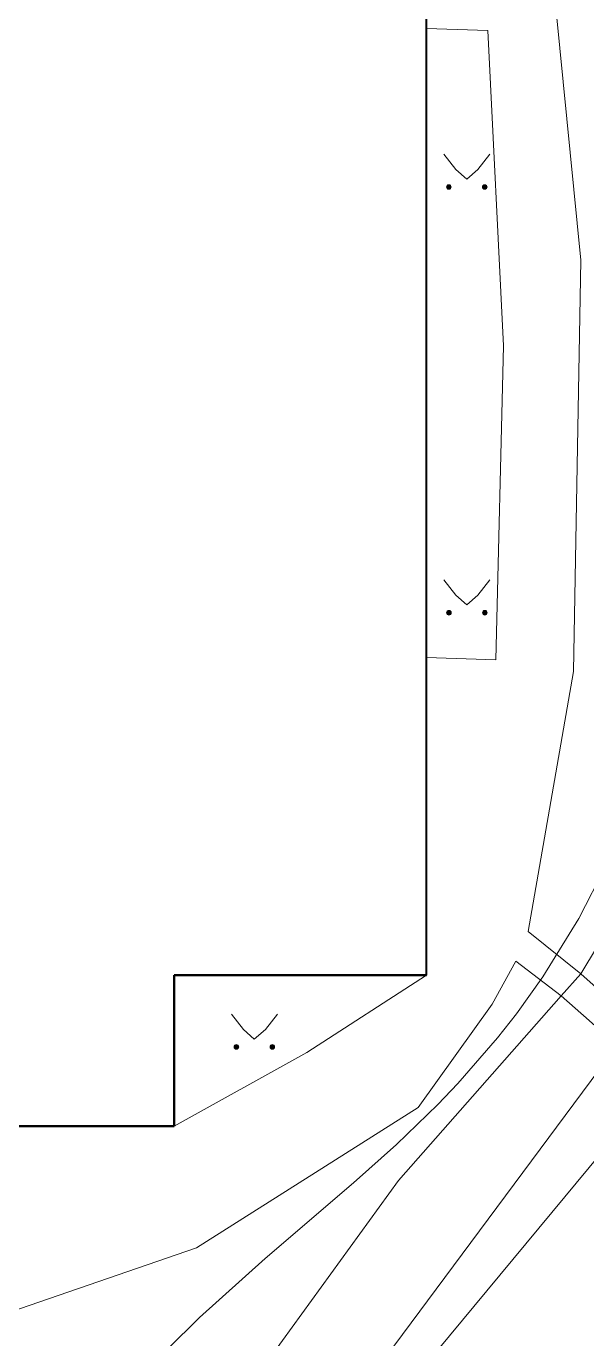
# Model space of a CAD drawing. Extents: x 1000 to 4000, y -5000 to -1000.
# Drawn here: x 1570.3 to 1594, y -4349.3 to -4293.8 of the extents above; entities that cross this region are included whole.
import ezdxf

# ---------------------------------------------------------------- set-up
doc = ezdxf.new("R2010")
doc.units = 0
doc.header["$MEASUREMENT"] = 0
for name, color, linetype in [('СЛОЙ_24', 7, 'CONTINUOUS'), ('СЛОЙ_25', 7, 'CONTINUOUS'), ('СЛОЙ_37', 7, 'CONTINUOUS'), ('СЛОЙ_40', 7, 'CONTINUOUS'), ('СЛОЙ_41', 7, 'CONTINUOUS'), ('СЛОЙ_50', 7, 'CONTINUOUS'), ('СЛОЙ_6', 7, 'CONTINUOUS')]:
    doc.layers.add(name, color=color, linetype=linetype)

msp = doc.modelspace()

# ---------------------------------------------------------------- linework, layer by layer
at = {"layer": 'СЛОЙ_24', "color": 253, "linetype": 'Continuous', "lineweight": 0}
for p, q in [((1589.814, -4293.937), (1587.216, -4293.861)), ((1590.145, -4320.595), (1587.216, -4320.491))]:
    msp.add_line(p, q, dxfattribs=at)
for points in [[(1586.028, -4282.259), (1591.337, -4288.863), (1592.701, -4293.118), (1593.743, -4303.667), (1593.43, -4321.086), (1591.511, -4332.086), (1593.743, -4333.881)], [(1589.814, -4293.937), (1590.475, -4307.299), (1590.145, -4320.595)], [(1592.914, -4334.811), (1590.999, -4333.345), (1589.988, -4335.164), (1586.859, -4339.543), (1577.471, -4345.487), (1567.457, -4348.929), (1566.678, -4349.497), (1566.695, -4356.42), (1552.289, -4356.591)], [(1587.216, -4333.937), (1582.145, -4337.215), (1576.524, -4340.341)]]:
    msp.add_lwpolyline(points, dxfattribs=at)
at = {"layer": 'СЛОЙ_25', "color": 253, "linetype": 'Continuous', "lineweight": 0}
for points in [[(1592.914, -4334.811), (1593.743, -4333.881)], [(1593.743, -4333.881), (1594.926, -4334.935), (1596.109, -4335.989)], [(1595.28, -4336.919), (1594.097, -4335.865), (1592.914, -4334.811)]]:
    msp.add_lwpolyline(points, dxfattribs=at)
at = {"layer": 'СЛОЙ_37', "color": 253, "linetype": 'Continuous', "lineweight": 0}
for points in [[(1593.743, -4333.881), (1603.37, -4317.91), (1604.736, -4313.465), (1605.136, -4311.005), (1605.296, -4308.516), (1592.962, -4277.505), (1591.701, -4274.984), (1589.81, -4272.935), (1587.604, -4273.464), (1585.65, -4275.713), (1584.529, -4279.64)], [(1552.289, -4356.591), (1559.791, -4359.414), (1562.304, -4360.337), (1566.329, -4361.362), (1569.11, -4361.655), (1571.189, -4361.341), (1572.111, -4361.106), (1572.874, -4360.297), (1575.948, -4356.452), (1577.84, -4353.931), (1586.028, -4342.642), (1592.914, -4334.811)], [(1552.289, -4356.591), (1557.685, -4361.471), (1563.564, -4364.873), (1568.701, -4365.917), (1572.312, -4365.917), (1574.159, -4365.275), (1584.352, -4351.625), (1595.28, -4336.919)]]:
    msp.add_lwpolyline(points, dxfattribs=at)
at = {"layer": 'СЛОЙ_40', "color": 253, "linetype": 'Continuous', "lineweight": 0}
msp.add_line((1610.37, -4322.455), (1585.365, -4352.612), dxfattribs=at)
at = {"layer": 'СЛОЙ_41', "color": 253, "linetype": 'Continuous', "lineweight": 0}
for p, q in [((1587.943, -4299.179), (1588.453, -4299.829)), ((1589.893, -4299.179), (1589.383, -4299.829)), ((1588.453, -4299.829), (1588.913, -4300.239)), ((1589.383, -4299.829), (1588.913, -4300.239)), ((1587.946, -4317.205), (1588.456, -4317.855)), ((1589.896, -4317.205), (1589.386, -4317.855)), ((1588.456, -4317.855), (1588.916, -4318.265)), ((1589.386, -4317.855), (1588.916, -4318.265)), ((1578.947, -4335.591), (1579.457, -4336.241)), ((1580.897, -4335.591), (1580.387, -4336.241)), ((1579.457, -4336.241), (1579.917, -4336.651)), ((1580.387, -4336.241), (1579.917, -4336.651))]:
    msp.add_line(p, q, dxfattribs=at)
for centre in [(1588.157, -4300.567), (1589.678, -4300.567), (1588.16, -4318.593), (1589.681, -4318.593), (1579.161, -4336.979), (1580.682, -4336.979)]:
    msp.add_circle(centre, 0.0976, dxfattribs=at)
for points in [[(1588.061, -4300.586), (1588.059, -4300.567), (1588.061, -4300.548)], [(1588.066, -4300.604), (1588.061, -4300.548), (1588.066, -4300.53)], [(1588.061, -4300.586), (1588.061, -4300.548), (1588.066, -4300.604)], [(1588.075, -4300.621), (1588.066, -4300.53), (1588.075, -4300.513)], [(1588.066, -4300.604), (1588.066, -4300.53), (1588.075, -4300.621)], [(1588.088, -4300.636), (1588.075, -4300.513), (1588.088, -4300.498)], [(1588.075, -4300.621), (1588.075, -4300.513), (1588.088, -4300.636)], [(1588.102, -4300.648), (1588.088, -4300.498), (1588.102, -4300.486)], [(1588.088, -4300.636), (1588.088, -4300.498), (1588.102, -4300.648)], [(1588.119, -4300.657), (1588.102, -4300.486), (1588.119, -4300.477)], [(1588.102, -4300.648), (1588.102, -4300.486), (1588.119, -4300.657)], [(1588.138, -4300.663), (1588.119, -4300.477), (1588.138, -4300.471)], [(1588.119, -4300.657), (1588.119, -4300.477), (1588.138, -4300.663)], [(1588.157, -4300.665), (1588.138, -4300.471), (1588.157, -4300.469)], [(1588.138, -4300.663), (1588.138, -4300.471), (1588.157, -4300.665)], [(1589.582, -4300.586), (1589.58, -4300.567), (1589.582, -4300.548)], [(1589.587, -4300.604), (1589.582, -4300.548), (1589.587, -4300.53)], [(1589.582, -4300.586), (1589.582, -4300.548), (1589.587, -4300.604)], [(1589.596, -4300.621), (1589.587, -4300.53), (1589.596, -4300.513)], [(1589.587, -4300.604), (1589.587, -4300.53), (1589.596, -4300.621)], [(1589.609, -4300.636), (1589.596, -4300.513), (1589.609, -4300.498)], [(1589.596, -4300.621), (1589.596, -4300.513), (1589.609, -4300.636)], [(1589.623, -4300.648), (1589.609, -4300.498), (1589.623, -4300.486)], [(1589.609, -4300.636), (1589.609, -4300.498), (1589.623, -4300.648)], [(1589.64, -4300.657), (1589.623, -4300.486), (1589.64, -4300.477)], [(1589.623, -4300.648), (1589.623, -4300.486), (1589.64, -4300.657)], [(1589.659, -4300.663), (1589.64, -4300.477), (1589.659, -4300.471)], [(1589.64, -4300.657), (1589.64, -4300.477), (1589.659, -4300.663)], [(1589.678, -4300.665), (1589.659, -4300.471), (1589.678, -4300.469)], [(1589.659, -4300.663), (1589.659, -4300.471), (1589.678, -4300.665)], [(1588.064, -4318.612), (1588.062, -4318.593), (1588.064, -4318.574)], [(1588.069, -4318.63), (1588.064, -4318.574), (1588.069, -4318.556)], [(1588.064, -4318.612), (1588.064, -4318.574), (1588.069, -4318.63)], [(1588.078, -4318.647), (1588.069, -4318.556), (1588.078, -4318.539)], [(1588.069, -4318.63), (1588.069, -4318.556), (1588.078, -4318.647)], [(1588.091, -4318.662), (1588.078, -4318.539), (1588.091, -4318.524)], [(1588.078, -4318.647), (1588.078, -4318.539), (1588.091, -4318.662)], [(1588.105, -4318.674), (1588.091, -4318.524), (1588.105, -4318.512)], [(1588.091, -4318.662), (1588.091, -4318.524), (1588.105, -4318.674)], [(1588.122, -4318.683), (1588.105, -4318.512), (1588.122, -4318.503)], [(1588.105, -4318.674), (1588.105, -4318.512), (1588.122, -4318.683)], [(1588.141, -4318.689), (1588.122, -4318.503), (1588.141, -4318.497)], [(1588.122, -4318.683), (1588.122, -4318.503), (1588.141, -4318.689)], [(1588.16, -4318.691), (1588.141, -4318.497), (1588.16, -4318.495)], [(1588.141, -4318.689), (1588.141, -4318.497), (1588.16, -4318.691)], [(1589.585, -4318.612), (1589.583, -4318.593), (1589.585, -4318.574)], [(1589.59, -4318.63), (1589.585, -4318.574), (1589.59, -4318.556)], [(1589.585, -4318.612), (1589.585, -4318.574), (1589.59, -4318.63)], [(1589.599, -4318.647), (1589.59, -4318.556), (1589.599, -4318.539)], [(1589.59, -4318.63), (1589.59, -4318.556), (1589.599, -4318.647)], [(1589.612, -4318.662), (1589.599, -4318.539), (1589.612, -4318.524)], [(1589.599, -4318.647), (1589.599, -4318.539), (1589.612, -4318.662)], [(1589.626, -4318.674), (1589.612, -4318.524), (1589.626, -4318.512)], [(1589.612, -4318.662), (1589.612, -4318.524), (1589.626, -4318.674)], [(1589.643, -4318.683), (1589.626, -4318.512), (1589.643, -4318.503)], [(1589.626, -4318.674), (1589.626, -4318.512), (1589.643, -4318.683)], [(1589.662, -4318.689), (1589.643, -4318.503), (1589.662, -4318.497)], [(1589.643, -4318.683), (1589.643, -4318.503), (1589.662, -4318.689)], [(1589.681, -4318.691), (1589.662, -4318.497), (1589.681, -4318.495)], [(1589.662, -4318.689), (1589.662, -4318.497), (1589.681, -4318.691)], [(1579.065, -4336.998), (1579.063, -4336.979), (1579.065, -4336.96)], [(1579.07, -4337.016), (1579.065, -4336.96), (1579.07, -4336.942)], [(1579.065, -4336.998), (1579.065, -4336.96), (1579.07, -4337.016)], [(1579.079, -4337.033), (1579.07, -4336.942), (1579.079, -4336.925)], [(1579.07, -4337.016), (1579.07, -4336.942), (1579.079, -4337.033)], [(1579.092, -4337.048), (1579.079, -4336.925), (1579.092, -4336.91)], [(1579.079, -4337.033), (1579.079, -4336.925), (1579.092, -4337.048)], [(1579.106, -4337.06), (1579.092, -4336.91), (1579.106, -4336.898)], [(1579.092, -4337.048), (1579.092, -4336.91), (1579.106, -4337.06)], [(1579.123, -4337.069), (1579.106, -4336.898), (1579.123, -4336.889)], [(1579.106, -4337.06), (1579.106, -4336.898), (1579.123, -4337.069)], [(1579.142, -4337.075), (1579.123, -4336.889), (1579.142, -4336.883)], [(1579.123, -4337.069), (1579.123, -4336.889), (1579.142, -4337.075)], [(1579.161, -4337.077), (1579.142, -4336.883), (1579.161, -4336.881)], [(1579.142, -4337.075), (1579.142, -4336.883), (1579.161, -4337.077)], [(1580.586, -4336.998), (1580.584, -4336.979), (1580.586, -4336.96)], [(1580.591, -4337.016), (1580.586, -4336.96), (1580.591, -4336.942)], [(1580.586, -4336.998), (1580.586, -4336.96), (1580.591, -4337.016)], [(1580.6, -4337.033), (1580.591, -4336.942), (1580.6, -4336.925)], [(1580.591, -4337.016), (1580.591, -4336.942), (1580.6, -4337.033)], [(1580.613, -4337.048), (1580.6, -4336.925), (1580.613, -4336.91)], [(1580.6, -4337.033), (1580.6, -4336.925), (1580.613, -4337.048)], [(1580.627, -4337.06), (1580.613, -4336.91), (1580.627, -4336.898)], [(1580.613, -4337.048), (1580.613, -4336.91), (1580.627, -4337.06)], [(1580.644, -4337.069), (1580.627, -4336.898), (1580.644, -4336.889)], [(1580.627, -4337.06), (1580.627, -4336.898), (1580.644, -4337.069)], [(1580.663, -4337.075), (1580.644, -4336.889), (1580.663, -4336.883)], [(1580.644, -4337.069), (1580.644, -4336.889), (1580.663, -4337.075)], [(1580.682, -4337.077), (1580.663, -4336.883), (1580.682, -4336.881)], [(1580.663, -4337.075), (1580.663, -4336.883), (1580.682, -4337.077)]]:
    msp.add_solid(points, dxfattribs=at)
at = {"layer": 'СЛОЙ_41', "color": 253, "linetype": 'Continuous', "lineweight": 0, "extrusion": (0, 0, -1)}
for points in [[(-1588.157, -4300.665), (-1588.157, -4300.469), (-1588.176, -4300.663)], [(-1588.176, -4300.663), (-1588.157, -4300.469), (-1588.176, -4300.471)], [(-1588.176, -4300.663), (-1588.176, -4300.471), (-1588.194, -4300.657)], [(-1588.194, -4300.657), (-1588.176, -4300.471), (-1588.194, -4300.477)], [(-1588.194, -4300.657), (-1588.194, -4300.477), (-1588.211, -4300.648)], [(-1588.211, -4300.648), (-1588.194, -4300.477), (-1588.211, -4300.486)], [(-1588.211, -4300.648), (-1588.211, -4300.486), (-1588.226, -4300.636)], [(-1588.226, -4300.636), (-1588.211, -4300.486), (-1588.226, -4300.498)], [(-1588.226, -4300.636), (-1588.226, -4300.498), (-1588.238, -4300.621)], [(-1588.238, -4300.621), (-1588.226, -4300.498), (-1588.238, -4300.513)], [(-1588.238, -4300.621), (-1588.238, -4300.513), (-1588.247, -4300.604)], [(-1588.247, -4300.604), (-1588.238, -4300.513), (-1588.247, -4300.53)], [(-1588.247, -4300.604), (-1588.247, -4300.53), (-1588.252, -4300.586)], [(-1588.252, -4300.586), (-1588.247, -4300.53), (-1588.252, -4300.548)], [(-1588.252, -4300.586), (-1588.252, -4300.548), (-1588.254, -4300.567)], [(-1589.678, -4300.665), (-1589.678, -4300.469), (-1589.697, -4300.663)], [(-1589.697, -4300.663), (-1589.678, -4300.469), (-1589.697, -4300.471)], [(-1589.697, -4300.663), (-1589.697, -4300.471), (-1589.715, -4300.657)], [(-1589.715, -4300.657), (-1589.697, -4300.471), (-1589.715, -4300.477)], [(-1589.715, -4300.657), (-1589.715, -4300.477), (-1589.732, -4300.648)], [(-1589.732, -4300.648), (-1589.715, -4300.477), (-1589.732, -4300.486)], [(-1589.732, -4300.648), (-1589.732, -4300.486), (-1589.747, -4300.636)], [(-1589.747, -4300.636), (-1589.732, -4300.486), (-1589.747, -4300.498)], [(-1589.747, -4300.636), (-1589.747, -4300.498), (-1589.759, -4300.621)], [(-1589.759, -4300.621), (-1589.747, -4300.498), (-1589.759, -4300.513)], [(-1589.759, -4300.621), (-1589.759, -4300.513), (-1589.768, -4300.604)], [(-1589.768, -4300.604), (-1589.759, -4300.513), (-1589.768, -4300.53)], [(-1589.768, -4300.604), (-1589.768, -4300.53), (-1589.773, -4300.586)], [(-1589.773, -4300.586), (-1589.768, -4300.53), (-1589.773, -4300.548)], [(-1589.773, -4300.586), (-1589.773, -4300.548), (-1589.775, -4300.567)], [(-1588.16, -4318.691), (-1588.16, -4318.495), (-1588.179, -4318.689)], [(-1588.179, -4318.689), (-1588.16, -4318.495), (-1588.179, -4318.497)], [(-1588.179, -4318.689), (-1588.179, -4318.497), (-1588.197, -4318.683)], [(-1588.197, -4318.683), (-1588.179, -4318.497), (-1588.197, -4318.503)], [(-1588.197, -4318.683), (-1588.197, -4318.503), (-1588.214, -4318.674)], [(-1588.214, -4318.674), (-1588.197, -4318.503), (-1588.214, -4318.512)], [(-1588.214, -4318.674), (-1588.214, -4318.512), (-1588.229, -4318.662)], [(-1588.229, -4318.662), (-1588.214, -4318.512), (-1588.229, -4318.524)], [(-1588.229, -4318.662), (-1588.229, -4318.524), (-1588.241, -4318.647)], [(-1588.241, -4318.647), (-1588.229, -4318.524), (-1588.241, -4318.539)], [(-1588.241, -4318.647), (-1588.241, -4318.539), (-1588.25, -4318.63)], [(-1588.25, -4318.63), (-1588.241, -4318.539), (-1588.25, -4318.556)], [(-1588.25, -4318.63), (-1588.25, -4318.556), (-1588.255, -4318.612)], [(-1588.255, -4318.612), (-1588.25, -4318.556), (-1588.255, -4318.574)], [(-1588.255, -4318.612), (-1588.255, -4318.574), (-1588.257, -4318.593)], [(-1589.681, -4318.691), (-1589.681, -4318.495), (-1589.7, -4318.689)], [(-1589.7, -4318.689), (-1589.681, -4318.495), (-1589.7, -4318.497)], [(-1589.7, -4318.689), (-1589.7, -4318.497), (-1589.718, -4318.683)], [(-1589.718, -4318.683), (-1589.7, -4318.497), (-1589.718, -4318.503)], [(-1589.718, -4318.683), (-1589.718, -4318.503), (-1589.735, -4318.674)], [(-1589.735, -4318.674), (-1589.718, -4318.503), (-1589.735, -4318.512)], [(-1589.735, -4318.674), (-1589.735, -4318.512), (-1589.75, -4318.662)], [(-1589.75, -4318.662), (-1589.735, -4318.512), (-1589.75, -4318.524)], [(-1589.75, -4318.662), (-1589.75, -4318.524), (-1589.762, -4318.647)], [(-1589.762, -4318.647), (-1589.75, -4318.524), (-1589.762, -4318.539)], [(-1589.762, -4318.647), (-1589.762, -4318.539), (-1589.771, -4318.63)], [(-1589.771, -4318.63), (-1589.762, -4318.539), (-1589.771, -4318.556)], [(-1589.771, -4318.63), (-1589.771, -4318.556), (-1589.776, -4318.612)], [(-1589.776, -4318.612), (-1589.771, -4318.556), (-1589.776, -4318.574)], [(-1589.776, -4318.612), (-1589.776, -4318.574), (-1589.778, -4318.593)], [(-1579.161, -4337.077), (-1579.161, -4336.881), (-1579.18, -4337.075)], [(-1579.18, -4337.075), (-1579.161, -4336.881), (-1579.18, -4336.883)], [(-1579.18, -4337.075), (-1579.18, -4336.883), (-1579.198, -4337.069)], [(-1579.198, -4337.069), (-1579.18, -4336.883), (-1579.198, -4336.889)], [(-1579.198, -4337.069), (-1579.198, -4336.889), (-1579.215, -4337.06)], [(-1579.215, -4337.06), (-1579.198, -4336.889), (-1579.215, -4336.898)], [(-1579.215, -4337.06), (-1579.215, -4336.898), (-1579.23, -4337.048)], [(-1579.23, -4337.048), (-1579.215, -4336.898), (-1579.23, -4336.91)], [(-1579.23, -4337.048), (-1579.23, -4336.91), (-1579.242, -4337.033)], [(-1579.242, -4337.033), (-1579.23, -4336.91), (-1579.242, -4336.925)], [(-1579.242, -4337.033), (-1579.242, -4336.925), (-1579.251, -4337.016)], [(-1579.251, -4337.016), (-1579.242, -4336.925), (-1579.251, -4336.942)], [(-1579.251, -4337.016), (-1579.251, -4336.942), (-1579.256, -4336.998)], [(-1579.256, -4336.998), (-1579.251, -4336.942), (-1579.256, -4336.96)], [(-1579.256, -4336.998), (-1579.256, -4336.96), (-1579.258, -4336.979)], [(-1580.682, -4337.077), (-1580.682, -4336.881), (-1580.701, -4337.075)], [(-1580.701, -4337.075), (-1580.682, -4336.881), (-1580.701, -4336.883)], [(-1580.701, -4337.075), (-1580.701, -4336.883), (-1580.719, -4337.069)], [(-1580.719, -4337.069), (-1580.701, -4336.883), (-1580.719, -4336.889)], [(-1580.719, -4337.069), (-1580.719, -4336.889), (-1580.736, -4337.06)], [(-1580.736, -4337.06), (-1580.719, -4336.889), (-1580.736, -4336.898)], [(-1580.736, -4337.06), (-1580.736, -4336.898), (-1580.751, -4337.048)], [(-1580.751, -4337.048), (-1580.736, -4336.898), (-1580.751, -4336.91)], [(-1580.751, -4337.048), (-1580.751, -4336.91), (-1580.763, -4337.033)], [(-1580.763, -4337.033), (-1580.751, -4336.91), (-1580.763, -4336.925)], [(-1580.763, -4337.033), (-1580.763, -4336.925), (-1580.772, -4337.016)], [(-1580.772, -4337.016), (-1580.763, -4336.925), (-1580.772, -4336.942)], [(-1580.772, -4337.016), (-1580.772, -4336.942), (-1580.777, -4336.998)], [(-1580.777, -4336.998), (-1580.772, -4336.942), (-1580.777, -4336.96)], [(-1580.777, -4336.998), (-1580.777, -4336.96), (-1580.779, -4336.979)]]:
    msp.add_solid(points, dxfattribs=at)
at = {"layer": 'СЛОЙ_50', "color": 253, "linetype": 'Continuous', "lineweight": 0}
msp.add_lwpolyline([(1560.264, -4359.588), (1561.348, -4359.603), (1562.344, -4359.548), (1563.792, -4359.36), (1565.175, -4359.028), (1565.84, -4358.803), (1567.17, -4358.198), (1568.015, -4357.704), (1569.625, -4356.53), (1570.396, -4355.867), (1571.889, -4354.429), (1576.238, -4349.777), (1577.594, -4348.442), (1580.379, -4345.934), (1584.115, -4342.733), (1585.938, -4341.108), (1587.697, -4339.414), (1588.544, -4338.529), (1590.223, -4336.594), (1591.016, -4335.58), (1592.139, -4334.006), (1593.661, -4331.539), (1594.808, -4329.309)], dxfattribs=at)
at = {"layer": 'СЛОЙ_6', "color": 253, "linetype": 'Continuous', "lineweight": 50}
for p, q in [((1576.524, -4333.937), (1576.524, -4340.341)), ((1576.524, -4333.937), (1587.216, -4333.937)), ((1566.54, -4340.341), (1576.524, -4340.341))]:
    msp.add_line(p, q, dxfattribs=at)
at = {"layer": 'СЛОЙ_6', "color": 253, "linetype": 'Continuous', "lineweight": 40}
for points in [[(1587.216, -4293.861), (1587.216, -4291.463)], [(1587.216, -4320.491), (1587.216, -4293.861)], [(1587.216, -4333.937), (1587.216, -4320.491)]]:
    msp.add_lwpolyline(points, dxfattribs=at)

doc.saveas('drawing.dxf')
